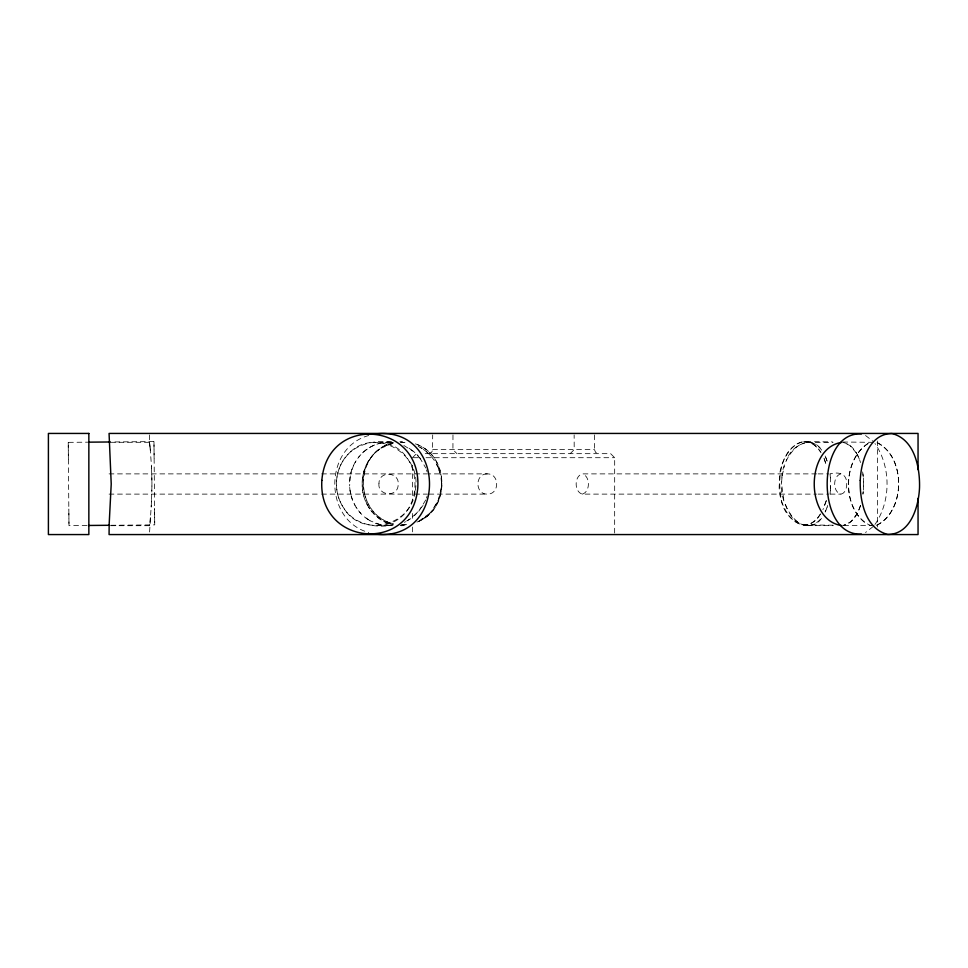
<?xml version="1.0" encoding="UTF-8"?>
<svg xmlns="http://www.w3.org/2000/svg" width="968" height="968" viewBox="0 0 968 968"><rect width="100%" height="100%" fill="white"/><g stroke="black" fill="none" stroke-linecap="round" stroke-linejoin="round"><path stroke-width="0.73" stroke-dasharray="4.84 3.63" d="M428.618 453.665L431.474 452.479L432.599 450.35L432.684 434.91M614.656 533.053L614.68 457.707L610.626 453.665L425.254 453.665M151.915 486.069L151.915 481.931M452.976 434.91L452.927 449.624L456.932 453.665M151.915 486.021L151.565 499.972M863.541 486.021L863.541 481.979M789.779 513.488C795.599 525.745 814.39 530.851 821.989 517.481C800.911 543.217 777.994 501.932 781.66 481.931M151.831 492.107L151.867 490.098M362.201 481.931L362.201 486.069M441.408 486.021L441.408 481.979M68.365 458.989L68.232 442.352L87.785 442.17M87.023 525.491L68.982 525.648L68.849 509.011M154.106 458.215L153.972 441.577L111.852 441.965M111.102 525.273L154.723 524.874L154.59 508.248M830.423 490.098L830.617 481.979M830.544 488.102L830.617 486.069M863.529 486.057L863.335 490.098M151.48 501.847L151.565 499.948M781.66 481.979L781.938 477.853M151.48 501.811L149.52 533.078M151.177 507.147L151.286 505.417M349.629 481.979C349.763 459.969 369.945 439.581 392.439 442.509C380.787 441.214 368.76 445.873 360.87 454.512M362.201 481.979C362.637 464.132 375.269 447.216 392.778 442.799M429.477 513.476C436.616 506.179 440.924 496.245 441.408 486.069M830.411 490.147L830.024 494.116M863.154 492.167L862.924 494.164L863.335 490.147M150.367 517.481L149.786 523.337M415.248 490.437C423.064 452.201 371.337 424.238 346.229 456.448C334.88 469.867 333.294 490.292 342.127 505.441C351.541 523.385 373.587 528.54 392.258 525.225M149.629 524.741L149.532 525.612M781.926 477.902C781.321 459.159 804.432 427.13 821.977 450.507C812.067 434.148 790.408 445.958 786.367 460.816M441.263 488.102L438.322 499.972L432.151 510.463M782.18 475.832L784.346 466.152M362.564 477.902L363.303 473.836M350.319 475.832L349.629 486.057M415.018 491.659C411.63 525.89 361.826 538.353 343.894 508.273C334.698 494.999 333.96 476.571 341.994 462.559C351.444 444.36 373.805 439.714 392.597 441.856M350.731 473.836L351.239 471.876M363.811 471.876L364.391 469.928M826.382 500.529L822.921 509.688M826.2 500.867L823.538 508.248M827.12 507.147L827.664 505.453M426.489 498.072L427.118 496.124M860.54 505.417C857.89 513.923 852.723 523.603 843.188 525.491L850.945 521.691L857.249 513.488M860.528 505.453L857.987 512.011M351.832 469.928L354.119 464.337M826.515 508.829L827.108 507.184M825.849 510.463L825.159 512.011L826.503 508.853M365.057 468.052L366.678 464.325M425.763 499.972L418.321 511.987L407.419 520.76M367.61 462.547L372.099 455.988M355.05 462.547L356.067 460.816M423.052 505.453L413.977 516.234M820.634 513.814C800.185 544.597 775.332 504.05 779.676 481.822C776.784 460.49 801.31 423.343 820.634 451.959M874.963 524.474C891.08 501.097 891.08 466.903 874.963 443.526M820.102 514.504C806.392 537.724 781.745 516.755 780.922 496.886C777.461 477.345 780.777 447.059 803.67 441.577L832.42 441.88M358.329 457.537L359.564 455.988M570.188 453.665L574.193 449.624L574.145 434.91M873.221 526.531L865.525 532.509M412.441 457.707L416.494 453.665L417.474 453.665M429.465 513.488L418.164 521.679M374.773 453.097L376.213 451.766M426.513 516.234L419.906 520.784M377.714 450.507L379.274 449.321C352.122 468.391 360.628 516.61 393.492 523.785M410.783 518.679L403.85 522.514L405.628 521.691M380.86 448.244L393.335 443.114L384.236 446.321M419.071 521.147C451.149 507.099 448.765 454.754 415.405 443.864M867.885 443.574C842.475 460.284 841.979 507.413 867.292 524.426M868.187 443.441C841.954 459.921 841.216 511.286 870.014 525.309M416.966 522.067C450.423 509.918 450.059 456.327 416.663 444.36M368.772 435.491C323.481 447.664 323.481 520.336 368.772 532.509M877.02 525.176C905.528 510.693 906.084 456.811 877.056 442.691M876.463 525.309C905.516 511.479 906.181 457.549 877.625 442.824M393.359 442.679C353.574 451.088 353.598 514.843 393.105 523.652M377.52 525.648C429.986 523.978 426.126 438.843 373.491 442.412M406.645 524.656L401.526 524.837M402.99 525.648L401.042 525.697L404.939 525.491M816.605 473.884L582.276 473.884C574.121 476.075 574.121 491.925 582.276 494.116L816.605 494.116M840.793 473.884C832.528 476.002 832.589 492.664 841.216 494.091C845.742 492.954 846.831 487.303 846.722 483.274C846.625 473.691 839.268 471.61 830.217 473.884M582.276 494.116C590.444 491.925 590.444 476.075 582.276 473.884M487.315 473.884C474.828 473.558 474.828 494.442 487.315 494.116C499.791 494.442 499.791 473.558 487.315 473.884L428.957 473.884M401.103 524.958L405.084 524.825L401.284 524.874M399.941 441.638L402.47 441.602M110.57 442.303L149.52 442.303L149.617 443.162M386.607 442.352L392.197 442.352M400.22 442.352L404.975 442.509M806.852 442.352L833.073 442.352M432.66 449.624L594.461 449.624L595.647 452.479L598.466 453.665L597.764 453.593M413.469 457.707L421.576 457.707M426.029 457.707L614.68 457.707M109.069 473.884L320.093 473.884M321.606 473.884L427.469 473.884M818.117 473.884L828.705 473.884M109.069 494.116L320.093 494.116M321.606 494.116L427.469 494.116M428.957 494.116L487.315 494.116M818.117 494.116L828.705 494.116M830.217 494.116L840.793 494.116M110.57 525.697L149.52 525.697M375.294 523.264L382.735 525.237L392.197 525.648M400.22 525.648L403.027 525.648M806.852 525.648L833.073 525.648M842.862 442.013L874.661 442.352M803.004 524.874L833.182 525.213M843.745 525.334L874.068 525.648M803.67 441.577C811.124 441.154 817.295 446.684 820.997 452.649M386.643 525.648L392.439 525.491L382.735 525.237M403.027 442.352L401.079 442.303L404.939 442.509M869.445 525.176L871.72 525.588M380.835 524.886L370.042 520.784M389.632 523.906L393.335 524.886C376.854 521.607 364.5 506.482 362.564 490.098M387.769 523.252L380.86 519.755L373.382 513.476M403.825 445.474L413.977 451.766L420.826 459.147M418.164 446.321C427.251 450.761 434.523 458.675 438.322 468.028M865.525 435.491L873.221 441.469M419.93 447.24L421.661 448.244M370.006 520.76L363.69 516.234M409.113 448.232L414.001 451.79M368.336 519.755C356.986 512.52 350.15 499.343 349.629 486.021M423.343 449.346L424.964 450.519M426.537 451.778L428.037 453.121M429.465 454.512L430.845 455.988M416.942 454.524L418.321 456.013M359.539 511.987L360.846 513.476M370.853 510.439L372.087 511.987M419.628 457.561L425.763 468.028M356.042 507.147L357.144 508.829M368.602 507.147L369.691 508.829M856.462 453.097L849.928 445.486L843.188 442.509C852.711 444.385 857.89 454.053 860.528 462.547M354.106 503.638L355.038 505.417M367.586 505.417L364.379 498.036M857.261 454.524L859.366 459.171M436.616 464.362L437.524 466.189M787.153 508.853L784.346 501.847M825.172 456.013L827.664 462.547L825.861 457.561M823.986 458.215L826.539 465.596M438.335 468.052L440.658 475.832M824.216 458.953L826.539 465.935M352.509 499.972L351.227 496.088M439.061 469.964L441.009 477.853M426.489 469.928L427.118 471.876M783.778 499.972L781.624 484.024M363.799 496.088L362.879 492.107M350.719 494.116L349.993 490.098M862.657 471.912L863.335 477.853M441.021 477.902L441.408 481.931M149.532 442.388L150.052 447.216M862.936 473.884L863.154 475.893M362.564 490.147L362.201 486.021M830.024 473.884L830.411 477.853M149.629 443.259L149.955 446.309M150.016 446.877L150.149 448.244M150.149 448.232L151.48 466.189M150.258 449.321L150.367 450.507M863.335 477.902L863.529 481.943M830.423 477.902L830.617 481.931M151.48 466.152L151.565 468.052M151.565 468.028L151.915 481.979M151.77 473.884L151.831 475.893M153.972 441.577L154.723 524.874M68.232 442.352L68.982 525.648M151.867 477.902L151.891 479.934M594.437 434.91L594.449 449.624M412.441 465.245L412.453 501.412M412.453 513.464L412.453 521.002M412.453 527.028L412.465 533.053M877.601 440.984L877.601 527.015M149.52 434.922L149.52 442.303M378.972 483.274C377.217 496.112 398.09 497.746 398.163 484.726C399.917 471.888 379.032 470.254 378.972 483.274"/><path stroke-width="1.45" d="M109.118 525.201L111.223 484.024L109.069 433.434L918.051 433.434L918.051 469.661M109.166 524.837L109.069 534.566L918.051 534.566L918.051 498.339M861.387 534.046C815.77 536.744 815.77 431.256 861.387 433.954M375.475 433.954C447.506 425.545 447.506 542.455 375.475 534.046M841.979 525.648C804.989 520.59 804.989 447.373 842.003 442.352M89.298 442.158L110.352 441.977M88.536 525.467L109.59 525.285M860.237 480.394C859.729 500.492 865.15 528.782 887.765 534.433C910.67 534.53 918.753 506.337 919.527 487.606C920.036 467.508 914.615 439.218 892 433.567C869.095 433.47 861.012 461.663 860.237 480.394M321.848 480.394C317.855 546.412 412.465 554.12 417.777 487.606C421.782 421.588 327.172 413.88 321.848 480.394M88.85 433.434L48.4 433.434L48.4 534.566L88.85 534.566L88.85 433.434"/></g></svg>
